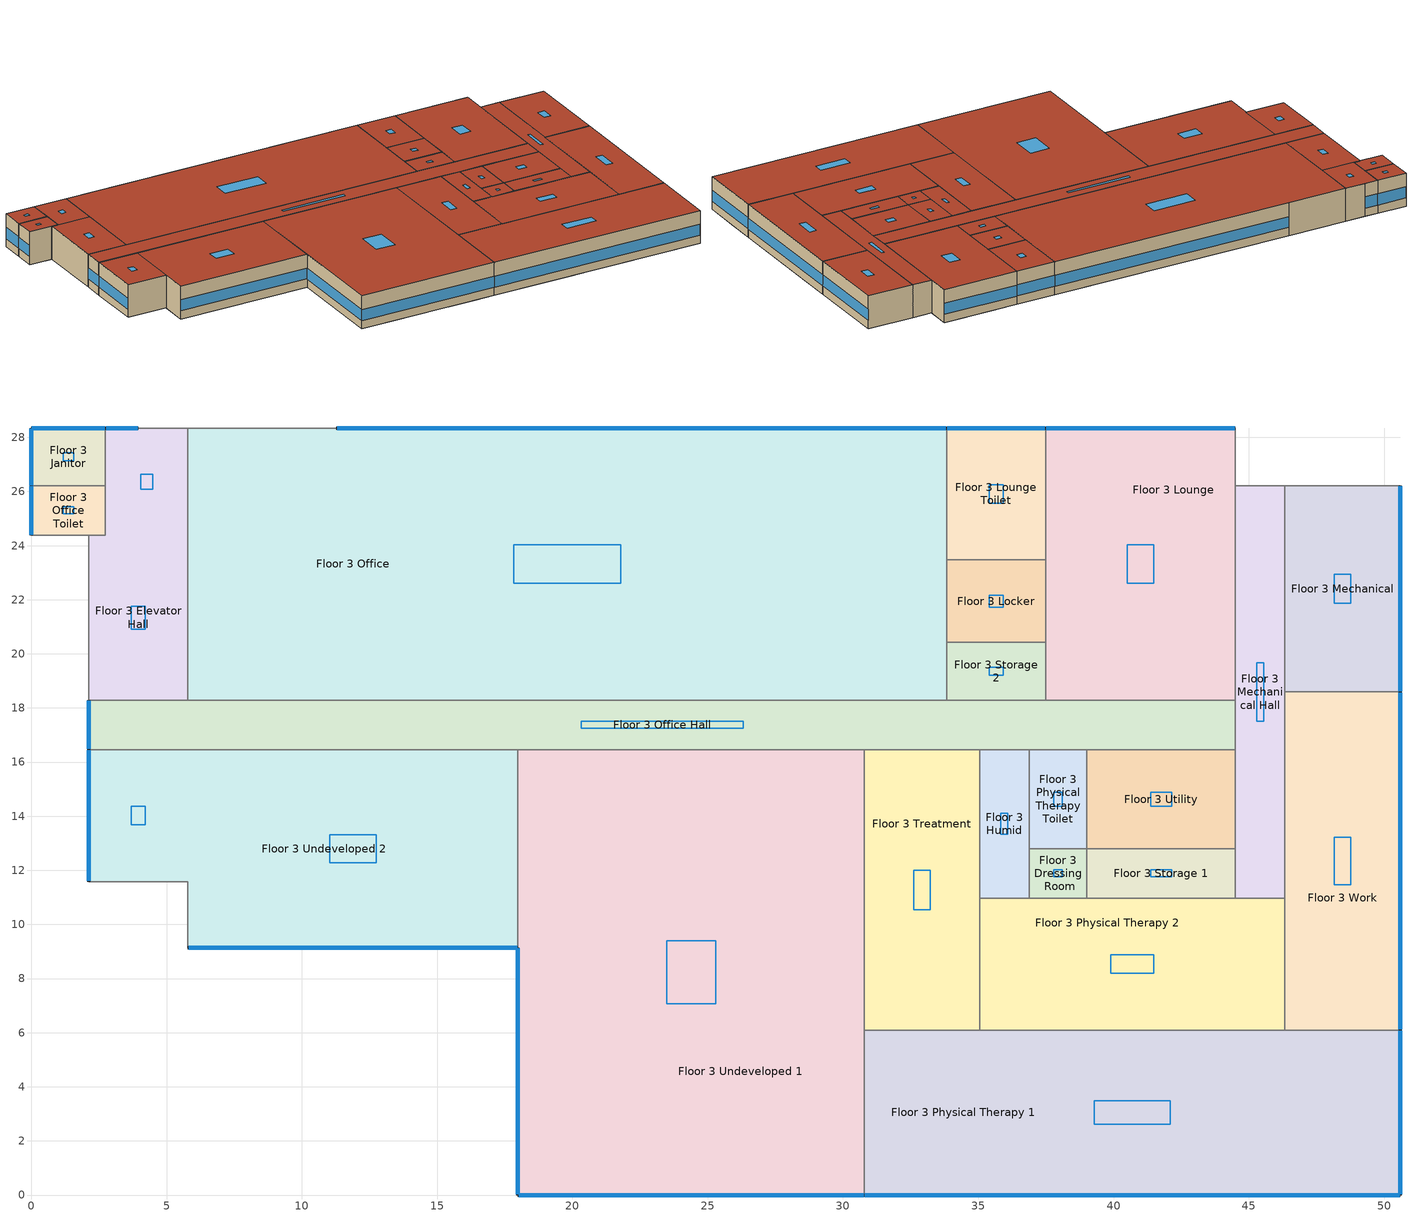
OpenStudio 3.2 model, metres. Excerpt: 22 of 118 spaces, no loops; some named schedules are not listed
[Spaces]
Floor 3 Work
 floor to Floor 2 Utility: 50.6,18.59 50.6,15.85 46.33,15.85 46.33,18.59 z6.1
 floor to Floor 2 Office: 50.6,15.85 50.6,6.1 46.33,6.1 46.33,15.85 z6.1
 wall outside: 50.6,6.1 50.6,18.59 z6.1:9.14
 wall to Floor 3 Physical Therapy 2: 46.33,10.97 46.33,6.1 z6.1:9.14
 wall to Floor 3 Mechanical: 50.6,18.59 46.33,18.59 z6.1:9.14
 wall to Floor 3 Physical Therapy 1: 46.33,6.1 50.6,6.1 z6.1:9.14
 wall to Floor 3 Mechanical Hall: 46.33,18.59 46.33,10.97 z6.1:9.14
 window (BTAP-Ext-FixedWindow:U=0.190 SHGC=0.600): 50.6,6.12 50.6,18.57 z6.86:7.88
 roof outside: 50.6,6.1 50.6,18.59 46.33,18.59 46.33,6.1 z9.14
 skylight (BTAP-Ext-Skylights:U=0.190 SHGC=0.600): 48.76,11.46 48.76,13.23 48.16,13.23 48.16,11.46 z9.14
Floor 3 Dressing Room
 floor to Floor 2 X-Ray: 39.01,12.8 39.01,10.97 36.88,10.97 36.88,12.8 z6.1
 wall to Floor 3 Storage 1: 39.01,10.97 39.01,12.8 z6.1:9.14
 wall to Floor 3 Physical Therapy 2: 36.88,10.97 39.01,10.97 z6.1:9.14
 wall to Floor 3 Physical Therapy Toilet: 39.01,12.8 36.88,12.8 z6.1:9.14
 wall to Floor 3 Humid: 36.88,12.8 36.88,10.97 z6.1:9.14
 roof outside: 39.01,10.97 39.01,12.8 36.88,12.8 36.88,10.97 z9.14
 skylight (BTAP-Ext-Skylights:U=0.190 SHGC=0.600): 38.1,11.76 38.1,12.02 37.8,12.02 37.8,11.76 z9.14
Floor 3 Physical Therapy Toilet
 floor to Floor 2 X-Ray: 39.01,16.46 39.01,12.8 36.88,12.8 36.88,16.46 z6.1
 wall to Floor 3 Office Hall: 39.01,16.46 36.88,16.46 z6.1:9.14
 wall to Floor 3 Utility: 39.01,12.8 39.01,16.46 z6.1:9.14
 wall to Floor 3 Humid: 36.88,16.46 36.88,12.8 z6.1:9.14
 roof outside: 39.01,12.8 39.01,16.46 36.88,16.46 36.88,12.8 z9.14
 skylight (BTAP-Ext-Skylights:U=0.190 SHGC=0.600): 38.1,14.37 38.1,14.89 37.8,14.89 37.8,14.37 z9.14
Floor 3 Lounge
 floor to Floor 2 Storage 2: 44.5,23.77 44.5,21.34 39.93,21.34 39.93,23.77 z6.1
 floor to Floor 2 Exam 6: 44.5,28.35 44.5,23.77 39.93,23.77 39.93,28.35 z6.1
 floor to Floor 2 Exam Hall 4: 39.93,28.35 39.93,18.29 38.1,18.29 38.1,28.35 z6.1
 floor to Floor 2 Exam 7: 38.1,28.35 38.1,18.29 37.49,18.29 37.49,28.35 z6.1
 floor to Floor 2 Nurse Station 1: 44.5,21.34 44.5,18.29 39.93,18.29 39.93,21.34 z6.1
 wall outside: 44.5,28.35 37.49,28.35 z6.1:9.14
 wall to Floor 3 Lounge Toilet: 37.49,28.35 37.49,23.47 z6.1:9.14
 wall to NE Stair: 44.5,26.21 44.5,28.35 z6.1:9.14
 wall to Floor 3 Office Hall: 37.49,18.29 44.5,18.29 z6.1:9.14
 wall to Floor 3 Locker: 37.49,23.47 37.49,20.42 z6.1:9.14
 wall to Floor 3 Storage 2: 37.49,20.42 37.49,18.29 z6.1:9.14
 wall to Floor 3 Mechanical Hall: 44.5,18.29 44.5,26.21 z6.1:9.14
 window (BTAP-Ext-FixedWindow:U=0.190 SHGC=0.600): 44.48,28.35 37.52,28.35 z6.86:7.88
 roof outside: 44.5,18.29 44.5,28.35 37.49,28.35 37.49,18.29 z9.14
 skylight (BTAP-Ext-Skylights:U=0.190 SHGC=0.600): 41.49,22.61 41.49,24.03 40.5,24.03 40.5,22.61 z9.14
Floor 3 Elevator Hall
 floor to Floor 2 Work: 5.79,24.38 5.79,18.29 2.13,18.29 2.13,24.38 z6.1; 5.79,28.35 5.79,24.38 2.74,24.38 2.74,28.35 z6.1
 wall outside: 3.96,28.35 2.74,28.35 z6.1:9.14
 wall to NW Elevator: 2.13,24.38 2.13,18.29 z6.1:9.14
 wall to Floor 3 Office: 5.79,18.29 5.79,28.35 z6.1:9.14
 wall to Floor 3 Office Toilet: 2.74,26.21 2.74,24.38 2.13,24.38 z6.1:9.14
 wall to Floor 3 Office Hall: 2.13,18.29 5.79,18.29 z6.1:9.14
 wall to Floor 3 Janitor: 2.74,28.35 2.74,26.21 z6.1:9.14
 wall to NW Stair: 5.79,28.35 3.96,28.35 z6.1:9.14
 window (BTAP-Ext-FixedWindow:U=0.190 SHGC=0.600): 3.94,28.35 2.77,28.35 z6.86:7.92
 roof outside: 5.79,24.38 5.79,28.35 2.74,28.35 2.74,24.38 z9.14; 5.79,18.29 5.79,24.38 2.13,24.38 2.13,18.29 z9.14
 skylight (BTAP-Ext-Skylights:U=0.190 SHGC=0.600): 4.48,26.09 4.48,26.65 4.05,26.65 4.05,26.09 z9.14; 4.22,20.9 4.22,21.77 3.7,21.77 3.7,20.9 z9.14
Floor 3 Physical Therapy 2
 floor to Floor 2 Exam Hall 3: 39.93,9.14 39.93,6.1 38.1,6.1 38.1,9.14 z6.1
 floor to Floor 2 Lounge: 44.5,9.14 44.5,6.1 42.06,6.1 42.06,9.14 z6.1
 floor to Floor 2 Dictation: 42.06,9.14 42.06,6.1 39.93,6.1 39.93,9.14 z6.1
 floor to Floor 2 Exam 3: 38.1,9.14 38.1,6.1 35.05,6.1 35.05,9.14 z6.1
 floor to Floor 2 Office Hall: 46.33,10.97 46.33,6.1 44.5,6.1 44.5,10.97 z6.1
 floor to Floor 2 Reception Hall: 44.5,10.97 44.5,9.14 35.05,9.14 35.05,10.97 z6.1
 wall to Floor 3 Physical Therapy 1: 35.05,6.1 46.33,6.1 z6.1:9.14
 wall to Floor 3 Mechanical Hall: 46.33,10.97 44.5,10.97 z6.1:9.14
 wall to Floor 3 Treatment: 35.05,10.97 35.05,6.1 z6.1:9.14
 wall to Floor 3 Storage 1: 44.5,10.97 39.01,10.97 z6.1:9.14
 wall to Floor 3 Humid: 36.88,10.97 35.05,10.97 z6.1:9.14
 roof outside: 46.33,6.1 46.33,10.97 35.05,10.97 35.05,6.1 z9.14
 skylight (BTAP-Ext-Skylights:U=0.190 SHGC=0.600): 41.49,8.19 41.49,8.88 39.89,8.88 39.89,8.19 z9.14
Floor 3 Office
 floor to Floor 2 Storage 3: 28.96,23.77 28.96,21.34 23.47,21.34 23.47,23.77 z6.1
 floor to Floor 2 Exam 8: 28.96,28.35 28.96,23.77 23.47,23.77 23.47,28.35 z6.1
 floor to Floor 2 Exam Hall 5: 30.78,28.35 30.78,18.29 28.96,18.29 28.96,28.35 z6.1
 floor to Floor 2 Exam 9: 21.64,28.35 21.64,18.29 17.98,18.29 17.98,28.35 z6.1
 floor to Floor 2 Work: 17.98,28.35 17.98,18.29 5.79,18.29 5.79,28.35 z6.1
 floor to Floor 2 Exam Hall 6: 23.47,28.35 23.47,18.29 21.64,18.29 21.64,28.35 z6.1
 floor to Floor 2 Nurse Station 2: 28.96,21.34 28.96,18.29 23.47,18.29 23.47,21.34 z6.1
 floor to Floor 2 Exam 7: 33.83,28.35 33.83,18.29 30.78,18.29 30.78,28.35 z6.1
 wall outside: 33.83,28.35 11.28,28.35 z6.1:9.14
 wall to Floor 3 Office Hall: 5.79,18.29 33.83,18.29 z6.1:9.14
 wall to Floor 3 Locker: 33.83,20.42 33.83,23.47 z6.1:9.14
 wall to Floor 3 Storage 2: 33.83,18.29 33.83,20.42 z6.1:9.14
 wall to NW Stair: 11.28,28.35 5.79,28.35 z6.1:9.14
 wall to Floor 3 Lounge Toilet: 33.83,23.47 33.83,28.35 z6.1:9.14
 window (BTAP-Ext-FixedWindow:U=0.190 SHGC=0.600): 33.81,28.35 11.3,28.35 z6.86:7.88
 roof outside: 33.83,18.29 33.83,28.35 5.79,28.35 5.79,18.29 z9.14
 skylight (BTAP-Ext-Skylights:U=0.190 SHGC=0.600): 21.79,22.61 21.79,24.03 17.83,24.03 17.83,22.61 z9.14
Floor 3 Storage 1
 floor to Floor 2 Scheduling 1: 44.5,12.8 44.5,10.97 39.01,10.97 39.01,12.8 z6.1
 wall to Floor 3 Mechanical Hall: 44.5,10.97 44.5,12.8 z6.1:9.14
 wall to Floor 3 Utility: 44.5,12.8 39.01,12.8 z6.1:9.14
 roof outside: 44.5,10.97 44.5,12.8 39.01,12.8 39.01,10.97 z9.14
 skylight (BTAP-Ext-Skylights:U=0.190 SHGC=0.600): 42.15,11.76 42.15,12.02 41.37,12.02 41.37,11.76 z9.14
Floor 3 Utility
 floor to Floor 2 Scheduling 1: 44.5,16.46 44.5,12.8 39.01,12.8 39.01,16.46 z6.1
 wall to Floor 3 Mechanical Hall: 44.5,12.8 44.5,16.46 z6.1:9.14
 wall to Floor 3 Office Hall: 44.5,16.46 39.01,16.46 z6.1:9.14
 roof outside: 44.5,12.8 44.5,16.46 39.01,16.46 39.01,12.8 z9.14
 skylight (BTAP-Ext-Skylights:U=0.190 SHGC=0.600): 42.15,14.37 42.15,14.89 41.37,14.89 41.37,14.37 z9.14
Floor 3 Physical Therapy 1
 floor to Floor 2 Office Hall: 46.33,6.1 46.33,3.66 44.5,3.66 44.5,6.1 z6.1
 floor to Floor 2 Conference: 50.6,3.66 50.6,0 42.06,0 42.06,3.66 z6.1
 floor to Floor 2 Conference Toilet: 44.5,6.1 44.5,3.66 42.06,3.66 42.06,6.1 z6.1
 floor to Floor 2 Exam Hall 3: 39.93,6.1 39.93,0 38.1,0 38.1,6.1 z6.1
 floor to Floor 2 Exam 3: 38.1,6.1 38.1,0 30.78,0 30.78,6.1 z6.1
 floor to Floor 2 Storage 1: 42.06,6.1 42.06,3.66 39.93,3.66 39.93,6.1 z6.1
 floor to Floor 2 Exam 4: 42.06,3.66 42.06,0 39.93,0 39.93,3.66 z6.1
 floor to Floor 2 Office: 50.6,6.1 50.6,3.66 46.33,3.66 46.33,6.1 z6.1
 wall outside: 30.78,0 50.6,0 50.6,6.1 z6.1:9.14
 wall to Floor 3 Undeveloped 1: 30.78,6.1 30.78,0 z6.1:9.14
 wall to Floor 3 Treatment: 35.05,6.1 30.78,6.1 z6.1:9.14
 window (BTAP-Ext-FixedWindow:U=0.190 SHGC=0.600): 30.81,0 50.57,0 / 50.6,0.03 50.6,6.07 z6.86:7.88
 roof outside: 50.6,0 50.6,6.1 30.78,6.1 30.78,0 z9.14
 skylight (BTAP-Ext-Skylights:U=0.190 SHGC=0.600): 42.09,2.62 42.09,3.48 39.29,3.48 39.29,2.62 z9.14
Floor 3 Office Toilet
 floor to Floor 2 Work Toilet: 2.74,26.21 2.74,24.38 0,24.38 0,26.21 z6.1
 wall outside: 0,26.21 0,24.38 z6.1:9.14
 wall to NW Elevator: 0,24.38 2.13,24.38 z6.1:9.14
 wall to Floor 3 Janitor: 2.74,26.21 0,26.21 z6.1:9.14
 window (BTAP-Ext-FixedWindow:U=0.190 SHGC=0.600): 0,26.19 0,24.41 z6.86:7.9
 roof outside: 2.74,24.38 2.74,26.21 0,26.21 0,24.38 z9.14
 skylight (BTAP-Ext-Skylights:U=0.190 SHGC=0.600): 1.57,25.17 1.57,25.43 1.18,25.43 1.18,25.17 z9.14
Floor 3 Office Hall
 floor to Floor 2 Work Hall: 44.5,18.29 44.5,16.46 2.13,16.46 2.13,18.29 z6.1
 wall outside: 2.13,18.29 2.13,16.46 z6.1:9.14
 wall to Floor 3 Humid: 35.05,16.46 36.88,16.46 z6.1:9.14
 wall to Floor 3 Undeveloped 2: 2.13,16.46 17.98,16.46 z6.1:9.14
 wall to Floor 3 Undeveloped 1: 17.98,16.46 30.78,16.46 z6.1:9.14
 wall to Floor 3 Storage 2: 37.49,18.29 33.83,18.29 z6.1:9.14
 wall to Floor 3 Mechanical Hall: 44.5,16.46 44.5,18.29 z6.1:9.14
 wall to Floor 3 Treatment: 30.78,16.46 35.05,16.46 z6.1:9.14
 window (BTAP-Ext-FixedWindow:U=0.190 SHGC=0.600): 2.13,18.26 2.13,16.48 z6.86:7.9
 roof outside: 44.5,16.46 44.5,18.29 2.13,18.29 2.13,16.46 z9.14
 skylight (BTAP-Ext-Skylights:U=0.190 SHGC=0.600): 26.31,17.24 26.31,17.5 20.32,17.5 20.32,17.24 z9.14
Floor 3 Humid
 floor to Floor 2 X-Ray: 36.88,16.46 36.88,10.97 35.05,10.97 35.05,16.46 z6.1
 wall to Floor 3 Treatment: 35.05,16.46 35.05,10.97 z6.1:9.14
 roof outside: 36.88,10.97 36.88,16.46 35.05,16.46 35.05,10.97 z9.14
 skylight (BTAP-Ext-Skylights:U=0.190 SHGC=0.600): 36.1,13.33 36.1,14.1 35.84,14.1 35.84,13.33 z9.14
Floor 3 Undeveloped 1
 floor to Floor 2 Exam 2: 28.96,9.14 28.96,0 23.47,0 23.47,9.14 z6.1
 floor to Floor 2 X-Ray: 30.78,16.46 30.78,10.97 23.77,10.97 23.77,16.46 z6.1
 floor to Floor 2 Exam 1: 21.64,9.14 21.64,0 17.98,0 17.98,9.14 z6.1
 floor to Floor 2 Exam Hall 2: 30.78,9.14 30.78,0 28.96,0 28.96,9.14 z6.1
 floor to Floor 2 Scheduling 2: 23.77,16.46 23.77,10.97 17.98,10.97 17.98,16.46 z6.1
 floor to Floor 2 Reception Hall: 30.78,10.97 30.78,9.14 17.98,9.14 17.98,10.97 z6.1
 floor to Floor 2 Exam Hall 1: 23.47,9.14 23.47,0 21.64,0 21.64,9.14 z6.1
 wall outside: 17.98,9.14 17.98,0 30.78,0 z6.1:9.14
 wall to Floor 3 Undeveloped 2: 17.98,16.46 17.98,9.14 z6.1:9.14
 wall to Floor 3 Treatment: 30.78,6.1 30.78,16.46 z6.1:9.14
 window (BTAP-Ext-FixedWindow:U=0.190 SHGC=0.600): 17.98,9.12 17.98,0.03 / 18.01,0 30.76,0 z6.86:7.88
 roof outside: 30.78,0 30.78,16.46 17.98,16.46 17.98,0 z9.14
 skylight (BTAP-Ext-Skylights:U=0.190 SHGC=0.600): 25.29,7.07 25.29,9.39 23.48,9.39 23.48,7.07 z9.14
Floor 3 Mechanical Hall
 floor to Floor 2 Office Hall: 46.33,26.21 46.33,10.97 44.5,10.97 44.5,26.21 z6.1
 wall to NE Stair: 46.33,26.21 44.5,26.21 z6.1:9.14
 wall to Floor 3 Mechanical: 46.33,18.59 46.33,26.21 z6.1:9.14
 roof outside: 46.33,10.97 46.33,26.21 44.5,26.21 44.5,10.97 z9.14
 skylight (BTAP-Ext-Skylights:U=0.190 SHGC=0.600): 45.54,17.52 45.54,19.67 45.29,19.67 45.29,17.52 z9.14
Floor 3 Treatment
 floor to Floor 2 Reception Hall: 35.05,10.97 35.05,9.14 30.78,9.14 30.78,10.97 z6.1
 floor to Floor 2 Exam 3: 35.05,9.14 35.05,6.1 30.78,6.1 30.78,9.14 z6.1
 floor to Floor 2 X-Ray: 35.05,16.46 35.05,10.97 30.78,10.97 30.78,16.46 z6.1
 roof outside: 35.05,6.1 35.05,16.46 30.78,16.46 30.78,6.1 z9.14
 skylight (BTAP-Ext-Skylights:U=0.190 SHGC=0.600): 33.22,10.54 33.22,12.01 32.62,12.01 32.62,10.54 z9.14
Floor 3 Undeveloped 2
 floor to Floor 2 Reception: 15.85,16.46 15.85,9.14 5.79,9.14 5.79,16.46 z6.1; 5.79,16.46 5.79,11.58 2.13,11.58 2.13,16.46 z6.1
 floor to Floor 2 Reception Hall: 17.98,10.97 17.98,9.14 15.85,9.14 15.85,10.97 z6.1
 floor to Floor 2 Reception Toilet: 17.98,16.46 17.98,10.97 15.85,10.97 15.85,16.46 z6.1
 wall outside: 2.13,16.46 2.13,11.58 / 5.79,9.14 17.98,9.14 z6.1:9.14
 wall to SW Stair: 2.13,11.58 5.79,11.58 5.79,9.14 z6.1:9.14
 window (BTAP-Ext-FixedWindow:U=0.190 SHGC=0.600): 5.82,9.14 17.96,9.14 / 2.13,16.43 2.13,11.61 z6.86:7.88
 roof outside: 5.79,11.58 5.79,16.46 2.13,16.46 2.13,11.58 z9.14; 17.98,9.14 17.98,16.46 5.79,16.46 5.79,9.14 z9.14
 skylight (BTAP-Ext-Skylights:U=0.190 SHGC=0.600): 4.22,13.68 4.22,14.37 3.7,14.37 3.7,13.68 z9.14; 12.75,12.28 12.75,13.32 11.03,13.32 11.03,12.28 z9.14
Floor 3 Janitor
 floor to Floor 2 Janitor: 2.74,28.35 2.74,26.21 0,26.21 0,28.35 z6.1
 wall outside: 2.74,28.35 0,28.35 0,26.21 z6.1:9.14
 window (BTAP-Ext-FixedWindow:U=0.190 SHGC=0.600): 0,28.32 0,26.24 z6.86:7.9; 2.72,28.35 0.03,28.35 z6.86:7.89
 roof outside: 2.74,26.21 2.74,28.35 0,28.35 0,26.21 z9.14
 skylight (BTAP-Ext-Skylights:U=0.190 SHGC=0.600): 1.57,27.13 1.57,27.43 1.18,27.43 1.18,27.13 z9.14
Floor 3 Locker
 floor to Floor 2 Exam 7: 37.49,23.47 37.49,20.42 33.83,20.42 33.83,23.47 z6.1
 wall to Floor 3 Storage 2: 33.83,20.42 37.49,20.42 z6.1:9.14
 wall to Floor 3 Lounge Toilet: 37.49,23.47 33.83,23.47 z6.1:9.14
 roof outside: 37.49,20.42 37.49,23.47 33.83,23.47 33.83,20.42 z9.14
 skylight (BTAP-Ext-Skylights:U=0.190 SHGC=0.600): 35.92,21.73 35.92,22.16 35.4,22.16 35.4,21.73 z9.14
Floor 3 Mechanical
 floor to Floor 2 Exam 5: 50.6,26.21 50.6,18.59 46.33,18.59 46.33,26.21 z6.1
 wall outside: 50.6,18.59 50.6,26.21 z6.1:9.14
 wall to NE Stair: 50.6,26.21 46.33,26.21 z6.1:9.14
 window (BTAP-Ext-FixedWindow:U=0.190 SHGC=0.600): 50.6,18.62 50.6,26.19 z6.86:7.88
 roof outside: 50.6,18.59 50.6,26.21 46.33,26.21 46.33,18.59 z9.14
 skylight (BTAP-Ext-Skylights:U=0.190 SHGC=0.600): 48.76,21.86 48.76,22.94 48.16,22.94 48.16,21.86 z9.14
Floor 3 Lounge Toilet
 floor to Floor 2 Exam 7: 37.49,28.35 37.49,23.47 33.83,23.47 33.83,28.35 z6.1
 wall outside: 37.49,28.35 33.83,28.35 z6.1:9.14
 window (BTAP-Ext-FixedWindow:U=0.190 SHGC=0.600): 37.46,28.35 33.86,28.35 z6.86:7.89
 roof outside: 37.49,23.47 37.49,28.35 33.83,28.35 33.83,23.47 z9.14
 skylight (BTAP-Ext-Skylights:U=0.190 SHGC=0.600): 35.92,25.56 35.92,26.25 35.4,26.25 35.4,25.56 z9.14
Floor 3 Storage 2
 floor to Floor 2 Exam 7: 37.49,20.42 37.49,18.29 33.83,18.29 33.83,20.42 z6.1
 roof outside: 37.49,18.29 37.49,20.42 33.83,20.42 33.83,18.29 z9.14
 skylight (BTAP-Ext-Skylights:U=0.190 SHGC=0.600): 35.92,19.2 35.92,19.51 35.4,19.51 35.4,19.2 z9.14
[Site]
Calgary Intl AP_AB_CAN: Latitude {deg}=51.114; Longitude {deg}=-114.02; Time Zone {hr}=-7; Elevation {m}=1084.1; Terrain=City
[Building]
Outpatient: North Axis {deg}=0; Default Construction Set=BTAP-Mass at hdd = 5000.0; Standards Number of Stories=3; Standards Number of Above Ground Stories=3; Standards Template=NECB2017; Standards Building Type=Outpatient
[Site:WaterMainsTemperature]
Calculation Method=Correlation; Annual Average Outdoor Air Temperature {C}=5; Maximum Difference In Monthly Average Outdoor Air Temperatures {deltaC}=23.3
[Site:GroundTemperature:BuildingSurface]
19.527, 19.502, 19.536, 19.598, 20.002, 21.64, 22.225, 22.375, 21.449, 20.121, 19.802, 19.633
[SizingPeriod:DesignDay] Barometric Pressure {Pa}=88961; Sky Clearness=0; Rain Indicator=0; Snow Indicator=0; Day of Month=21; Daylight Saving Time Indicator=0; Humidity Indicating Type=Wetbulb; Dry-Bulb Temperature Range Modifier Type=DefaultMultipliers
Name | Maximum Dry-Bulb Temperature {C} | Daily Dry-Bulb Temperature Range {deltaC} | Humidity Indicating Conditions at Maximum Dry-Bulb | Wind Speed {m/s} | Wind Direction {deg} | Month | Day Type | Solar Model Indicator | ASHRAE Taub | ASHRAE Taud
Calgary Intl AP Ann Clg .4% Condns DB=>MWB | 28.5 | 12.1 | 16.1 | 4.5 | 160 | 7 | SummerDesignDay | ASHRAETau | 0.339 | 2.421
Calgary Intl AP Ann Htg 99.6% Condns DB | -28.5 | 0 | -28.5 | 2.9 | 200 | 1 | WinterDesignDay | ASHRAEClearSky
[Material:NoMass] Roughness=Smooth; Thermal Absorptance=0.9; Solar Absorptance=0.7
Name | Thermal Resistance {m2-K/W} | Visible Absorptance
Typical Carpet Pad; Typical Carpet Pad 1 | 0.21648 | 0.8
Typical Insulation 1 | 5.91238 | 0.7
Typical Insulation 2 | 4.49096 | 0.7
Typical Insulation 3 | 7.24636 | 0.7
Typical Carpet Pad 2 | 1.25503 | 0.8
Typical Carpet Pad 3; Typical Carpet Pad 4 | 3.45515 | 0.8
Typical Insulation 4 | 0.526298 | 0.7
Typical Insulation 5 | 0.526316 | 0.7
[Material]
Name | Roughness | Thickness {m} | Conductivity {W/m-K} | Density {kg/m3} | Specific Heat {J/kg-K} | Thermal Absorptance | Solar Absorptance | Visible Absorptance
G05 25mm wood | MediumSmooth | 0.0254 | 0.15 | 608 | 1630 | 0.9 | 0.5 | 0.5
100mm Normalweight concrete floor 1 | MediumSmooth | 0.1016 | 2.31 | 2322 | 832
G01 13mm gypsum board 1 | Smooth | 0.0127 | 0.16 | 800 | 1090 | 0.9 | 0.7 | 0.5
4 in. Normalweight Concrete Floor 1 | MediumRough | 0.1016 | 2.31 | 2322 | 832 | 0.9 | 0.7 | 0.7
1IN Stucco 1 | Smooth | 0.0253 | 0.6918 | 1858 | 837 | 0.9 | 0.7 | 0.92
8IN CONCRETE HW RefBldg 1 | Rough | 0.2032 | 1.311 | 2240 | 836.8 | 0.9 | 0.7 | 0.7
1/2IN Gypsum 1 | Smooth | 0.0127 | 0.16 | 784.9 | 830 | 0.9 | 0.4 | 0.4
Metal Roof Surface 1; F08 Metal surface 1 | Smooth | 0.0008 | 45.28 | 7824 | 500 | 0.9 | 0.7 | 0.7
6 in. Normalweight Concrete Floor 1; 6 in. Normalweight Concrete Floor 2; 6 in. Normalweight Concrete Floor 3 | MediumRough | 0.1524 | 2.31 | 2322 | 832 | 0.9 | 0.7 | 0.7
[Construction]
BTAP-Int-Partition; BTAP-Int-Door: G05 25mm wood
BTAP-Int-Floor: 100mm Normalweight concrete floor 1, Typical Carpet Pad
BTAP-Int-Wall: G01 13mm gypsum board 1, G01 13mm gypsum board 1
BTAP-Int-Ceiling: Typical Carpet Pad, 100mm Normalweight concrete floor 1
BTAP-Int-Window: SimpleGlazing
BTAP-Ext-Floor-Mass:U-0.162: Typical Insulation 1, 4 in. Normalweight Concrete Floor 1, Typical Carpet Pad 1
BTAP-Ext-Wall-Mass:U-0.21: 1IN Stucco 1, 8IN CONCRETE HW RefBldg 1, Typical Insulation 2, 1/2IN Gypsum 1
BTAP-Ext-Roof-Metal:U-0.138: Metal Roof Surface 1, Typical Insulation 3
BTAP-Grnd-Floor-Mass:U-0.757: 6 in. Normalweight Concrete Floor 1, Typical Carpet Pad 2
BTAP-Grnd-Wall-Mass:U-0.284: 6 in. Normalweight Concrete Floor 2, Typical Carpet Pad 3
BTAP-Grnd-Roof-Mass:U-0.284: 6 in. Normalweight Concrete Floor 3, Typical Carpet Pad 4
BTAP-Ext-FixedWindow:U=0.190 SHGC=0.600; BTAP-Ext-GlassDoors:U=0.190 SHGC=0.600; BTAP-Ext-Skylights:U=0.190 SHGC=0.600; BTAP-Ext-DaylightDomes:U=0.190 SHGC=0.600; BTAP-Ext-DaylightDiffuser:U=0.190 SHGC=0.600: SimpleGlazing:U=0.190 SHGC=0.600
BTAP-Ext-Door:U-1.9: F08 Metal surface 1, Typical Insulation 4
BTAP-Ext-OverHeadDoor:U-1.9: Typical Insulation 5
[DefaultConstructionSet]
BTAP-Mass at hdd = 5000.0: Default Exterior Surface Constructions=BTAP-Mass at hdd = 5000.0; Default Interior Surface Constructions=Default Surface Constructions 2; Default Ground Contact Surface Constructions=BTAP-Mass at hdd = 5000.0 1; Default Exterior SubSurface Constructions=BTAP-Mass at hdd = 5000.0; Default Interior SubSurface Constructions=Default Sub Surface Constructions 2; Interior Partition Construction=BTAP-Int-Partition
[DefaultSurfaceConstructions]
Name | Floor Construction | Wall Construction | Roof Ceiling Construction
Default Surface Constructions 2 | BTAP-Int-Floor | BTAP-Int-Wall | BTAP-Int-Ceiling
BTAP-Mass at hdd = 5000.0 | BTAP-Ext-Floor-Mass:U-0.162 | BTAP-Ext-Wall-Mass:U-0.21 | BTAP-Ext-Roof-Metal:U-0.138
BTAP-Mass at hdd = 5000.0 1 | BTAP-Grnd-Floor-Mass:U-0.757 | BTAP-Grnd-Wall-Mass:U-0.284 | BTAP-Grnd-Roof-Mass:U-0.284
[DefaultSubSurfaceConstructions]
Name | Fixed Window Construction | Operable Window Construction | Door Construction | Glass Door Construction | Overhead Door Construction | Skylight Construction | Tubular Daylight Dome Construction | Tubular Daylight Diffuser Construction
Default Sub Surface Constructions 2 | BTAP-Int-Window | BTAP-Int-Window | BTAP-Int-Door
BTAP-Mass at hdd = 5000.0 | BTAP-Ext-FixedWindow:U=0.190 SHGC=0.600 | BTAP-Ext-FixedWindow:U=0.190 SHGC=0.600 | BTAP-Ext-Door:U-1.9 | BTAP-Ext-GlassDoors:U=0.190 SHGC=0.600 | BTAP-Ext-OverHeadDoor:U-1.9 | BTAP-Ext-Skylights:U=0.190 SHGC=0.600 | BTAP-Ext-DaylightDomes:U=0.190 SHGC=0.600 | BTAP-Ext-DaylightDiffuser:U=0.190 SHGC=0.600
[WindowMaterial:SimpleGlazingSystem] Solar Heat Gain Coefficient=0.6; Visible Transmittance=0.21
Name | U-Factor {W/m2-K}
SimpleGlazing | 2.2
SimpleGlazing:U=0.190 SHGC=0.600 | 1.9
[Space] Building Story=Building Story 3; Part of Total Floor Area=Yes
Name | Space Type | Thermal Zone
Floor 3 Work | Space Function Office enclosed <= 25 m2 | ALL_ST=Office enclosed <= 25 m2_FL=Building Story 3_SCH=A 3
Floor 3 Dressing Room | Space Function Office enclosed <= 25 m2 | ALL_ST=Office enclosed <= 25 m2_FL=Building Story 3_SCH=A 2
Floor 3 Physical Therapy Toilet | Space Function Washroom - other-sch-A | WET_ST=Washroom - other-sch-H_FL=Building Story 3_SCHA 2
Floor 3 Office Toilet | Space Function Washroom - other-sch-A | WET_ST=Washroom - other-sch-H_FL=Building Story 3_SCHA 1
Floor 3 Lounge | Space Function Lounge/Break room - health care facility | ALL_ST=Lounge/Break room - health care facility_FL=Building Story 3_SCH=B
Floor 3 Elevator Hall | Space Function Corridor/Transition area - hospital-sch-A | WILD_ST=Corridor/Transition area - hospital-sch-H_FL=Building Story 3_SCH=A 1
Floor 3 Physical Therapy 2 | Space Function Health care facility physical therapy room | ALL_ST=Health care facility physical therapy room_FL=Building Story 3_SCH=C 1
Floor 3 Office | Space Function Office enclosed <= 25 m2 | ALL_ST=Office enclosed <= 25 m2_FL=Building Story 3_SCH=A
Floor 3 Mechanical | Space Function Electrical/Mechanical room-sch-A | WILD_ST=Electrical/Mechanical room-sch-H_FL=Building Story 3_SCH=A
Floor 3 Storage 1; Floor 3 Storage 2 | Space Function Storage room < 5 m2-sch-A 1 | ALL_ST=Storage room < 5 m2-sch-A_FL=Building Story 3_SCH=A 2
Floor 3 Utility | Space Function Storage room < 5 m2-sch-A 1 | ALL_ST=Storage room < 5 m2-sch-A_FL=Building Story 3_SCH=A 3
Floor 3 Physical Therapy 1 | Space Function Health care facility physical therapy room | ALL_ST=Health care facility physical therapy room_FL=Building Story 3_SCH=C
Floor 3 Locker | Space Function Locker room-sch-A | WET_ST=Locker room-sch-H_FL=Building Story 3_SCHA
Floor 3 Office Hall | Space Function Corridor/Transition area - hospital-sch-A | WILD_ST=Corridor/Transition area - hospital-sch-H_FL=Building Story 3_SCH=A 2
Floor 3 Humid | Space Function Office enclosed <= 25 m2 | ALL_ST=Office enclosed <= 25 m2_FL=Building Story 3_SCH=A 1
Floor 3 Undeveloped 2 | Space Function Storage room < 5 m2-sch-A | ALL_ST=Storage room < 5 m2-sch-A_FL=Building Story 3_SCH=A 1
Floor 3 Undeveloped 1 | Space Function Storage room < 5 m2-sch-A | ALL_ST=Storage room < 5 m2-sch-A_FL=Building Story 3_SCH=A 4
Floor 3 Mechanical Hall | Space Function Corridor/Transition area - hospital-sch-A | WILD_ST=Corridor/Transition area - hospital-sch-H_FL=Building Story 3_SCH=A
Floor 3 Treatment | Space Function Health care facility exam/treatment room | ALL_ST=Health care facility exam/treatment room_FL=Building Story 3_SCH=C
Floor 3 Janitor | Space Function Storage room < 5 m2-sch-A 1 | ALL_ST=Storage room < 5 m2-sch-A_FL=Building Story 3_SCH=A
Floor 3 Lounge Toilet | Space Function Washroom - other-sch-A | WET_ST=Washroom - other-sch-H_FL=Building Story 3_SCHA
[BuildingStory]
Building Story 3: Nominal Z Coordinate {m}=6.096
[SpaceType] Standards Building Type=Space Function
Name | Default Schedule Set | Design Specification Outdoor Air Object | Standards Space Type
Space Function Health care facility exam/treatment room | Space Function Health care facility exam/treatment room Schedule Set | Space Function Health care facility exam/treatment room Ventilation | Health care facility exam/treatment room
Space Function Lounge/Break room - health care facility | Space Function Lounge/Break room - health care facility Schedule Set | Space Function Lounge/Break room - health care facility Ventilation | Lounge/Break room - health care facility
Space Function Office enclosed <= 25 m2 | Space Function Office enclosed <= 25 m2 Schedule Set | Space Function Office enclosed <= 25 m2 Ventilation | Office enclosed <= 25 m2
Space Function Storage room < 5 m2-sch-A | Space Function Storage room < 5 m2-sch-A Schedule Set | Space Function Storage room < 5 m2-sch-A Ventilation | Storage room < 5 m2-sch-A
Space Function Storage room < 5 m2-sch-A 1 | Space Function Storage room < 5 m2-sch-A 1 Schedule Set | Space Function Storage room < 5 m2-sch-A 1 Ventilation | Storage room < 5 m2-sch-A
Space Function Health care facility physical therapy room | Space Function Health care facility physical therapy room Schedule Set | Space Function Health care facility physical therapy room Ventilation | Health care facility physical therapy room
Space Function Washroom - other-sch-A | Space Function Washroom - other-sch-A Schedule Set | Space Function Washroom - other-sch-A Ventilation | Washroom - other-sch-A
Space Function Locker room-sch-A | Space Function Locker room-sch-A Schedule Set | Space Function Locker room-sch-A Ventilation | Locker room-sch-A
Space Function Corridor/Transition area - hospital-sch-A | Space Function Corridor/Transition area - hospital-sch-A Schedule Set | Space Function Corridor/Transition area - hospital-sch-A Ventilation | Corridor/Transition area - hospital-sch-A
Space Function Electrical/Mechanical room-sch-A | Space Function Electrical/Mechanical room-sch-A Schedule Set | Space Function Electrical/Mechanical room-sch-A Ventilation | Electrical/Mechanical room-sch-A
[People:Definition] Number of People Calculation Method=People/Area; Fraction Radiant=0.3
Name | People per Space Floor Area {person/m2}
Space Function Health care facility exam/treatment room People Definition; Space Function Health care facility physical therapy room People Definition; Space Function Office enclosed <= 25 m2 People Definition | 0.0500182
Space Function Lounge/Break room - health care facility People Definition; Space Function Locker room-sch-A People Definition | 0.100036
Space Function Storage room < 5 m2-sch-A People Definition; Space Function Storage room < 5 m2-sch-A 1 People Definition; Space Function Corridor/Transition area - hospital-sch-A People Definition | 0.0100036
Space Function Washroom - other-sch-A People Definition | 0.0333454
Space Function Electrical/Mechanical room-sch-A People Definition | 0.00500182
[People] Work Efficiency Schedule=Work Efficiency Schedule; Clothing Insulation Schedule=Clothing Schedule; Air Velocity Schedule=Air Velocity Schedule; Multiplier=1
Name | People Definition | Space or SpaceType
Space Function Health care facility exam/treatment room People | Space Function Health care facility exam/treatment room People Definition | Space Function Health care facility exam/treatment room
Space Function Health care facility physical therapy room People | Space Function Health care facility physical therapy room People Definition | Space Function Health care facility physical therapy room
Space Function Lounge/Break room - health care facility People | Space Function Lounge/Break room - health care facility People Definition | Space Function Lounge/Break room - health care facility
Space Function Office enclosed <= 25 m2 People | Space Function Office enclosed <= 25 m2 People Definition | Space Function Office enclosed <= 25 m2
Space Function Storage room < 5 m2-sch-A People | Space Function Storage room < 5 m2-sch-A People Definition | Space Function Storage room < 5 m2-sch-A
Space Function Storage room < 5 m2-sch-A 1 People | Space Function Storage room < 5 m2-sch-A 1 People Definition | Space Function Storage room < 5 m2-sch-A 1
Space Function Washroom - other-sch-A People | Space Function Washroom - other-sch-A People Definition | Space Function Washroom - other-sch-A
Space Function Locker room-sch-A People | Space Function Locker room-sch-A People Definition | Space Function Locker room-sch-A
Space Function Corridor/Transition area - hospital-sch-A People | Space Function Corridor/Transition area - hospital-sch-A People Definition | Space Function Corridor/Transition area - hospital-sch-A
Space Function Electrical/Mechanical room-sch-A People | Space Function Electrical/Mechanical room-sch-A People Definition | Space Function Electrical/Mechanical room-sch-A
[Lights:Definition] Design Level Calculation Method=Watts/Area; Fraction Radiant=0.5; Fraction Visible=0.2
Name | Watts per Space Floor Area {W/m2}
Space Function Health care facility exam/treatment room Lights Definition | 18.0998
Space Function Health care facility physical therapy room Lights Definition | 8.99992
Space Function Lounge/Break room - health care facility Lights Definition | 8.39993
Space Function Office enclosed <= 25 m2 Lights Definition | 9.99992
Space Function Storage room < 5 m2-sch-A Lights Definition; Space Function Storage room < 5 m2-sch-A 1 Lights Definition | 10.3999
Space Function Washroom - other-sch-A Lights Definition | 9.09993
Space Function Locker room-sch-A Lights Definition | 5.19996
Space Function Corridor/Transition area - hospital-sch-A Lights Definition | 9.89991
Space Function Electrical/Mechanical room-sch-A Lights Definition | 4.60167
[Lights] Fraction Replaceable=1
Name | Lights Definition | Space or SpaceType
Space Function Health care facility exam/treatment room Lights | Space Function Health care facility exam/treatment room Lights Definition | Space Function Health care facility exam/treatment room
Space Function Health care facility physical therapy room Lights | Space Function Health care facility physical therapy room Lights Definition | Space Function Health care facility physical therapy room
Space Function Lounge/Break room - health care facility Lights | Space Function Lounge/Break room - health care facility Lights Definition | Space Function Lounge/Break room - health care facility
Space Function Office enclosed <= 25 m2 Lights | Space Function Office enclosed <= 25 m2 Lights Definition | Space Function Office enclosed <= 25 m2
Space Function Storage room < 5 m2-sch-A Lights | Space Function Storage room < 5 m2-sch-A Lights Definition | Space Function Storage room < 5 m2-sch-A
Space Function Storage room < 5 m2-sch-A 1 Lights | Space Function Storage room < 5 m2-sch-A 1 Lights Definition | Space Function Storage room < 5 m2-sch-A 1
Space Function Washroom - other-sch-A Lights | Space Function Washroom - other-sch-A Lights Definition | Space Function Washroom - other-sch-A
Space Function Locker room-sch-A Lights | Space Function Locker room-sch-A Lights Definition | Space Function Locker room-sch-A
Space Function Corridor/Transition area - hospital-sch-A Lights | Space Function Corridor/Transition area - hospital-sch-A Lights Definition | Space Function Corridor/Transition area - hospital-sch-A
Space Function Electrical/Mechanical room-sch-A Lights | Space Function Electrical/Mechanical room-sch-A Lights Definition | Space Function Electrical/Mechanical room-sch-A
[ElectricEquipment:Definition] Design Level Calculation Method=Watts/Area; Fraction Radiant=0.5
Name | Watts per Space Floor Area {W/m2}
Space Function Health care facility exam/treatment room Elec Equip Definition; Space Function Health care facility physical therapy room Elec Equip Definition | 10.0036
Space Function Lounge/Break room - health care facility Elec Equip Definition; Space Function Storage room < 5 m2-sch-A Elec Equip Definition; Space Function Storage room < 5 m2-sch-A 1 Elec Equip Definition; Space Function Washroom - other-sch-A Elec Equip Definition; Space Function Electrical/Mechanical room-sch-A Elec Equip Definition | 1.00036
Space Function Office enclosed <= 25 m2 Elec Equip Definition | 7.50273
Space Function Locker room-sch-A Elec Equip Definition | 2.50091
[ElectricEquipment]
Name | Electric Equipment Definition | Space or SpaceType
Space Function Health care facility exam/treatment room Elec Equip | Space Function Health care facility exam/treatment room Elec Equip Definition | Space Function Health care facility exam/treatment room
Space Function Health care facility physical therapy room Elec Equip | Space Function Health care facility physical therapy room Elec Equip Definition | Space Function Health care facility physical therapy room
Space Function Lounge/Break room - health care facility Elec Equip | Space Function Lounge/Break room - health care facility Elec Equip Definition | Space Function Lounge/Break room - health care facility
Space Function Office enclosed <= 25 m2 Elec Equip | Space Function Office enclosed <= 25 m2 Elec Equip Definition | Space Function Office enclosed <= 25 m2
Space Function Storage room < 5 m2-sch-A Elec Equip | Space Function Storage room < 5 m2-sch-A Elec Equip Definition | Space Function Storage room < 5 m2-sch-A
Space Function Storage room < 5 m2-sch-A 1 Elec Equip | Space Function Storage room < 5 m2-sch-A 1 Elec Equip Definition | Space Function Storage room < 5 m2-sch-A 1
Space Function Washroom - other-sch-A Elec Equip | Space Function Washroom - other-sch-A Elec Equip Definition | Space Function Washroom - other-sch-A
Space Function Locker room-sch-A Elec Equip | Space Function Locker room-sch-A Elec Equip Definition | Space Function Locker room-sch-A
Space Function Electrical/Mechanical room-sch-A Elec Equip | Space Function Electrical/Mechanical room-sch-A Elec Equip Definition | Space Function Electrical/Mechanical room-sch-A
[DesignSpecification:OutdoorAir] Outdoor Air Method=Sum
Name | Outdoor Air Flow per Person {m3/s-person} | Outdoor Air Flow per Floor Area {m3/s-m2}
Space Function Health care facility exam/treatment room Ventilation; Space Function Health care facility physical therapy room Ventilation | 0.0304689
Space Function Lounge/Break room - health care facility Ventilation | 0.152345
Space Function Office enclosed <= 25 m2 Ventilation | 0.0142188
Space Function Storage room < 5 m2-sch-A Ventilation; Space Function Storage room < 5 m2-sch-A 1 Ventilation |  | 0.000762
Space Function Washroom - other-sch-A Ventilation | 0.228517
Space Function Locker room-sch-A Ventilation |  | 0.00254
Space Function Corridor/Transition area - hospital-sch-A Ventilation; Space Function Electrical/Mechanical room-sch-A Ventilation |  | 0.000254
[DefaultScheduleSet] People Activity Level Schedule=NECB-Activity; Infiltration Schedule=Always On
Name | Number of People Schedule | Lighting Schedule | Electric Equipment Schedule
Space Function Health care facility exam/treatment room Schedule Set | NECB-C-Occupancy | NECB-C-Occupancy-NECB-C-Lighting-0.3-0.0-0.67-Light Ruleset | NECB-C-Electric-Equipment
Space Function Health care facility physical therapy room Schedule Set | NECB-C-Occupancy | NECB-C-Occupancy-NECB-C-Lighting-0.2-0.0-0.67-Light Ruleset | NECB-C-Electric-Equipment
Space Function Lounge/Break room - health care facility Schedule Set | NECB-B-Occupancy | NECB-B-Lighting | NECB-B-Electric-Equipment
Space Function Office enclosed <= 25 m2 Schedule Set | NECB-A-Occupancy | NECB-A-Occupancy-NECB-A-Lighting-0.3-0.1-0.67-Light Ruleset | NECB-A-Electric-Equipment
Space Function Storage room < 5 m2-sch-A Schedule Set; Space Function Storage room < 5 m2-sch-A 1 Schedule Set | NECB-A-Occupancy | NECB-A-Occupancy-NECB-A-Lighting-0.6-0.0-0.67-Light Ruleset | NECB-A-Electric-Equipment
Space Function Washroom - other-sch-A Schedule Set | NECB-A-Occupancy | NECB-A-Occupancy-NECB-A-Lighting-0.5-0.0-0.67-Light Ruleset | NECB-A-Electric-Equipment
Space Function Locker room-sch-A Schedule Set; Space Function Electrical/Mechanical room-sch-A Schedule Set | NECB-A-Occupancy | NECB-A-Lighting | NECB-A-Electric-Equipment
Space Function Corridor/Transition area - hospital-sch-A Schedule Set | NECB-A-Occupancy | NECB-A-Occupancy-NECB-A-Lighting-0.0-0.0-0.67-Light Ruleset | NECB-A-Electric-Equipment
[ThermostatSetpoint:DualSetpoint]
Name | Heating Setpoint Temperature Schedule | Cooling Setpoint Temperature Schedule
Space Function Washroom - other-sch-A Thermostat 4; Space Function Washroom - other-sch-A Thermostat 5; Space Function Washroom - other-sch-A Thermostat 10; Space Function Locker room-sch-A Thermostat 3; Space Function Storage room < 5 m2-sch-A 1 Thermostat 37; Space Function Storage room < 5 m2-sch-A Thermostat 5; Space Function Storage room < 5 m2-sch-A 1 Thermostat 39; Space Function Office enclosed <= 25 m2 Thermostat 35; Space Function Office enclosed <= 25 m2 Thermostat 36; Space Function Office enclosed <= 25 m2 Thermostat 38; Space Function Office enclosed <= 25 m2 Thermostat 42; Space Function Storage room < 5 m2-sch-A 1 Thermostat 47; Space Function Storage room < 5 m2-sch-A Thermostat 6; Space Function Corridor/Transition area - hospital-sch-A Thermostat 2; Space Function Corridor/Transition area - hospital-sch-A Thermostat 8; Space Function Corridor/Transition area - hospital-sch-A Thermostat 13; Space Function Electrical/Mechanical room-sch-A Thermostat 2 | NECB-A-Thermostat Setpoint-Heating | NECB-A-Thermostat Setpoint-Cooling
Space Function Health care facility exam/treatment room Thermostat 23; Space Function Health care facility physical therapy room Thermostat 5; Space Function Health care facility physical therapy room Thermostat 6 | NECB-C-Thermostat Setpoint-Heating | NECB-C-Thermostat Setpoint-Cooling
Space Function Lounge/Break room - health care facility Thermostat 12 | NECB-B-Thermostat Setpoint-Heating | NECB-B-Thermostat Setpoint-Cooling
[SpaceInfiltration:DesignFlowRate] Design Flow Rate Calculation Method=Flow/ExteriorArea
Name | Space or SpaceType | Schedule | Flow per Exterior Surface Area {m3/s-m2} | Constant Term Coefficient | Temperature Term Coefficient | Velocity Term Coefficient | Velocity Squared Term Coefficient
Floor 3 Dressing Room Infiltration | Floor 3 Dressing Room | Always On Discrete | 0.00025 | 0 | 0 | 0.224 | 0
Floor 3 Elevator Hall Infiltration | Floor 3 Elevator Hall | Always On Discrete | 0.00025 | 0 | 0 | 0.224 | 0
Floor 3 Humid Infiltration | Floor 3 Humid | Always On Discrete | 0.00025 | 0 | 0 | 0.224 | 0
Floor 3 Janitor Infiltration | Floor 3 Janitor | Always On Discrete | 0.00025 | 0 | 0 | 0.224 | 0
Floor 3 Locker Infiltration | Floor 3 Locker | Always On Discrete | 0.00025 | 0 | 0 | 0.224 | 0
Floor 3 Lounge Infiltration | Floor 3 Lounge | Always On Discrete | 0.00025 | 0 | 0 | 0.224 | 0
Floor 3 Lounge Toilet Infiltration | Floor 3 Lounge Toilet | Always On Discrete | 0.00025 | 0 | 0 | 0.224 | 0
Floor 3 Mechanical Infiltration | Floor 3 Mechanical | Always On Discrete | 0.00025 | 0 | 0 | 0.224 | 0
Floor 3 Mechanical Hall Infiltration | Floor 3 Mechanical Hall | Always On Discrete | 0.00025 | 0 | 0 | 0.224 | 0
Floor 3 Office Infiltration | Floor 3 Office | Always On Discrete | 0.00025 | 0 | 0 | 0.224 | 0
Floor 3 Office Hall Infiltration | Floor 3 Office Hall | Always On Discrete | 0.00025 | 0 | 0 | 0.224 | 0
Floor 3 Office Toilet Infiltration | Floor 3 Office Toilet | Always On Discrete | 0.00025 | 0 | 0 | 0.224 | 0
Floor 3 Physical Therapy 1 Infiltration | Floor 3 Physical Therapy 1 | Always On Discrete | 0.00025 | 0 | 0 | 0.224 | 0
Floor 3 Physical Therapy 2 Infiltration | Floor 3 Physical Therapy 2 | Always On Discrete | 0.00025 | 0 | 0 | 0.224 | 0
Floor 3 Physical Therapy Toilet Infiltration | Floor 3 Physical Therapy Toilet | Always On Discrete | 0.00025 | 0 | 0 | 0.224 | 0
Floor 3 Storage 1 Infiltration | Floor 3 Storage 1 | Always On Discrete | 0.00025 | 0 | 0 | 0.224 | 0
Floor 3 Storage 2 Infiltration | Floor 3 Storage 2 | Always On Discrete | 0.00025 | 0 | 0 | 0.224 | 0
Floor 3 Treatment Infiltration | Floor 3 Treatment | Always On Discrete | 0.00025 | 0 | 0 | 0.224 | 0
Floor 3 Undeveloped 1 Infiltration | Floor 3 Undeveloped 1 | Always On Discrete | 0.00025 | 0 | 0 | 0.224 | 0
Floor 3 Undeveloped 2 Infiltration | Floor 3 Undeveloped 2 | Always On Discrete | 0.00025 | 0 | 0 | 0.224 | 0
Floor 3 Utility Infiltration | Floor 3 Utility | Always On Discrete | 0.00025 | 0 | 0 | 0.224 | 0
Floor 3 Work Infiltration | Floor 3 Work | Always On Discrete | 0.00025 | 0 | 0 | 0.224 | 0
Space Function Washroom - other-sch-A Infiltration | Space Function Washroom - other-sch-A |  | 0.000250063
Space Function Locker room-sch-A Infiltration | Space Function Locker room-sch-A |  | 0.000250063
Space Function Corridor/Transition area - hospital-sch-A Infiltration | Space Function Corridor/Transition area - hospital-sch-A |  | 0.000250063
Space Function Electrical/Mechanical room-sch-A Infiltration | Space Function Electrical/Mechanical room-sch-A |  | 0.000250063
[ThermalZone] Use Ideal Air Loads=No
Name | Thermostat
WET_ST=Washroom - other-sch-H_FL=Building Story 3_SCHA | Space Function Washroom - other-sch-A Thermostat 4
WET_ST=Washroom - other-sch-H_FL=Building Story 3_SCHA 1 | Space Function Washroom - other-sch-A Thermostat 5
WET_ST=Washroom - other-sch-H_FL=Building Story 3_SCHA 2 | Space Function Washroom - other-sch-A Thermostat 10
WET_ST=Locker room-sch-H_FL=Building Story 3_SCHA | Space Function Locker room-sch-A Thermostat 3
ALL_ST=Storage room < 5 m2-sch-A_FL=Building Story 3_SCH=A | Space Function Storage room < 5 m2-sch-A 1 Thermostat 37
ALL_ST=Health care facility exam/treatment room_FL=Building Story 3_SCH=C | Space Function Health care facility exam/treatment room Thermostat 23
ALL_ST=Storage room < 5 m2-sch-A_FL=Building Story 3_SCH=A 1 | Space Function Storage room < 5 m2-sch-A Thermostat 5
ALL_ST=Health care facility physical therapy room_FL=Building Story 3_SCH=C | Space Function Health care facility physical therapy room Thermostat 5
ALL_ST=Storage room < 5 m2-sch-A_FL=Building Story 3_SCH=A 2 | Space Function Storage room < 5 m2-sch-A 1 Thermostat 39
ALL_ST=Office enclosed <= 25 m2_FL=Building Story 3_SCH=A | Space Function Office enclosed <= 25 m2 Thermostat 35
ALL_ST=Office enclosed <= 25 m2_FL=Building Story 3_SCH=A 1 | Space Function Office enclosed <= 25 m2 Thermostat 36
ALL_ST=Health care facility physical therapy room_FL=Building Story 3_SCH=C 1 | Space Function Health care facility physical therapy room Thermostat 6
ALL_ST=Office enclosed <= 25 m2_FL=Building Story 3_SCH=A 2 | Space Function Office enclosed <= 25 m2 Thermostat 38
ALL_ST=Lounge/Break room - health care facility_FL=Building Story 3_SCH=B | Space Function Lounge/Break room - health care facility Thermostat 12
ALL_ST=Office enclosed <= 25 m2_FL=Building Story 3_SCH=A 3 | Space Function Office enclosed <= 25 m2 Thermostat 42
ALL_ST=Storage room < 5 m2-sch-A_FL=Building Story 3_SCH=A 3 | Space Function Storage room < 5 m2-sch-A 1 Thermostat 47
ALL_ST=Storage room < 5 m2-sch-A_FL=Building Story 3_SCH=A 4 | Space Function Storage room < 5 m2-sch-A Thermostat 6
WILD_ST=Corridor/Transition area - hospital-sch-H_FL=Building Story 3_SCH=A | Space Function Corridor/Transition area - hospital-sch-A Thermostat 2
WILD_ST=Corridor/Transition area - hospital-sch-H_FL=Building Story 3_SCH=A 1 | Space Function Corridor/Transition area - hospital-sch-A Thermostat 8
WILD_ST=Corridor/Transition area - hospital-sch-H_FL=Building Story 3_SCH=A 2 | Space Function Corridor/Transition area - hospital-sch-A Thermostat 13
WILD_ST=Electrical/Mechanical room-sch-H_FL=Building Story 3_SCH=A | Space Function Electrical/Mechanical room-sch-A Thermostat 2
[Foundation:Kiva] Wall Height Above Grade {m}=0; Wall Depth Below Slab {m}=0
Bldg Kiva Foundation; Floor 1 Nurse Station Slab Kiva Foundation; Floor 1 Clean Work Slab Kiva Foundation; Floor 1 Soil Slab Kiva Foundation; Floor 1 Soil Work Slab Kiva Foundation; Floor 1 Humid Slab Kiva Foundation; Floor 1 Office Slab Kiva Foundation; Floor 1 Nurse Storage Slab Kiva Foundation
[Foundation:Kiva:Settings]

[Schedule:Ruleset]
Clothing Schedule: Default Day Schedule=Clothing Schedule Default Winter Clothes
Air Velocity Schedule: Default Day Schedule=Air Velocity Schedule Default
Work Efficiency Schedule: Default Day Schedule=Work Efficiency Schedule Default
NECB-C-Occupancy: Default Day Schedule=NECB-C-Occupancy Default
NECB-Activity: Default Day Schedule=NECB-Activity Default; Summer Design Day Schedule=NECB-Activity Summer Design Day; Winter Design Day Schedule=NECB-Activity Winter Design Day
NECB-C-Electric-Equipment: Default Day Schedule=NECB-C-Electric-Equipment Default
Always On: Default Day Schedule=Always On Default
NECB-C-Thermostat Setpoint-Heating: Default Day Schedule=NECB-C-Thermostat Setpoint-Heating Default
NECB-C-Thermostat Setpoint-Cooling: Default Day Schedule=NECB-C-Thermostat Setpoint-Cooling Default
NECB-B-Occupancy: Default Day Schedule=NECB-B-Occupancy Default
NECB-B-Electric-Equipment: Default Day Schedule=NECB-B-Electric-Equipment Default
NECB-B-Thermostat Setpoint-Heating: Default Day Schedule=NECB-B-Thermostat Setpoint-Heating Default
NECB-B-Thermostat Setpoint-Cooling: Default Day Schedule=NECB-B-Thermostat Setpoint-Cooling Default
NECB-C-Occupancy-NECB-C-Lighting-0.3-0.0-0.67-Light Ruleset: Default Day Schedule=NECB-C-Occupancy-NECB-C-Lighting-0.3-0.0-0.67-Light Default
NECB-C-Occupancy-NECB-C-Lighting-0.2-0.0-0.67-Light Ruleset: Default Day Schedule=NECB-C-Occupancy-NECB-C-Lighting-0.2-0.0-0.67-Light Default
NECB-B-Lighting: Default Day Schedule=NECB-B-Lighting Default
NECB-A-Occupancy: Default Day Schedule=NECB-A-Occupancy Default
NECB-A-Occupancy-NECB-A-Lighting-0.3-0.1-0.67-Light Ruleset: Default Day Schedule=NECB-A-Occupancy-NECB-A-Lighting-0.3-0.1-0.67-Light Default
NECB-A-Electric-Equipment: Default Day Schedule=NECB-A-Electric-Equipment Default
NECB-A-Thermostat Setpoint-Heating: Default Day Schedule=NECB-A-Thermostat Setpoint-Heating Default
NECB-A-Thermostat Setpoint-Cooling: Default Day Schedule=NECB-A-Thermostat Setpoint-Cooling Default
NECB-A-Occupancy-NECB-A-Lighting-0.6-0.0-0.67-Light Ruleset: Default Day Schedule=NECB-A-Occupancy-NECB-A-Lighting-0.6-0.0-0.67-Light Default
NECB-A-Occupancy-NECB-A-Lighting-0.5-0.0-0.67-Light Ruleset: Default Day Schedule=NECB-A-Occupancy-NECB-A-Lighting-0.5-0.0-0.67-Light Default
NECB-A-Lighting: Default Day Schedule=NECB-A-Lighting Default
NECB-A-Occupancy-NECB-A-Lighting-0.0-0.0-0.67-Light Ruleset: Default Day Schedule=NECB-A-Occupancy-NECB-A-Lighting-0.0-0.0-0.67-Light Default
[Schedule:Day]
NECB-C-Thermostat Setpoint-Heating Default: 7, 0, 18, 8, 0, 20, 21, 0, 22, 24, 0, 18
NECB-C-Thermostat Setpoint-Cooling Default: 7, 0, 35, 21, 0, 24, 24, 0, 35
NECB-C-Occupancy-NECB-C-Lighting-0.2-0.0-0.67-Light Default; NECB-C-Occupancy-NECB-C-Lighting-0.2-0.0-0.67-Default|Wkdy-Light Day; NECB-C-Occupancy-NECB-C-Lighting-0.2-0.0-0.67-Sat-Light Day: 8, 0, 0.0433, 9, 0, 0.433, 19, 0, 0.9, 20, 0, 0.6, 21, 0, 0.5, 24, 0, 0.0433
NECB-C-Occupancy-NECB-C-Lighting-0.2-0.0-0.67-Sun|Hol-Light Day: 8, 0, 0.0433, 9, 0, 0.433, 19, 0, 0.9, 24, 0, 0.0433
NECB-A-Thermostat Setpoint-Heating Default: 6, 0, 18, 7, 0, 20, 21, 0, 22, 24, 0, 18
NECB-A-Thermostat Setpoint-Cooling Default: 6, 0, 35, 21, 0, 24, 24, 0, 35
[Schedule:Rule] Date Specification Type=DateRange; Start Month=1; Start Day=1; End Month=12; End Day=31
Name | Schedule Ruleset | Rule Order | Day Schedule | Apply Monday | Apply Tuesday | Apply Wednesday | Apply Thursday | Apply Friday | Apply Saturday | Apply Sunday
Schedule Rule 11 | NECB-C-Thermostat Setpoint-Heating | 2 | NECB-C-Thermostat Setpoint-Heating Default|Wkdy Day | Yes | Yes | Yes | Yes | Yes
Schedule Rule 12 | NECB-C-Thermostat Setpoint-Heating | 1 | NECB-C-Thermostat Setpoint-Heating Sat Day |  |  |  |  |  | Yes
Schedule Rule 13 | NECB-C-Thermostat Setpoint-Heating | 0 | NECB-C-Thermostat Setpoint-Heating Sun|Hol Day |  |  |  |  |  |  | Yes
Schedule Rule 14 | NECB-C-Thermostat Setpoint-Cooling | 2 | NECB-C-Thermostat Setpoint-Cooling Default|Wkdy Day | Yes | Yes | Yes | Yes | Yes
Schedule Rule 56 | NECB-C-Occupancy-NECB-C-Lighting-0.2-0.0-0.67-Light Ruleset | 2 | NECB-C-Occupancy-NECB-C-Lighting-0.2-0.0-0.67-Default|Wkdy-Light Day | Yes | Yes | Yes | Yes | Yes
Schedule Rule 57 | NECB-C-Occupancy-NECB-C-Lighting-0.2-0.0-0.67-Light Ruleset | 1 | NECB-C-Occupancy-NECB-C-Lighting-0.2-0.0-0.67-Sat-Light Day |  |  |  |  |  | Yes
Schedule Rule 58 | NECB-C-Occupancy-NECB-C-Lighting-0.2-0.0-0.67-Light Ruleset | 0 | NECB-C-Occupancy-NECB-C-Lighting-0.2-0.0-0.67-Sun|Hol-Light Day |  |  |  |  |  |  | Yes
Schedule Rule 74 | NECB-A-Thermostat Setpoint-Heating | 2 | NECB-A-Thermostat Setpoint-Heating Default|Wkdy Day | Yes | Yes | Yes | Yes | Yes
Schedule Rule 75 | NECB-A-Thermostat Setpoint-Heating | 1 | NECB-A-Thermostat Setpoint-Heating Sat Day |  |  |  |  |  | Yes
Schedule Rule 76 | NECB-A-Thermostat Setpoint-Heating | 0 | NECB-A-Thermostat Setpoint-Heating Sun|Hol Day |  |  |  |  |  |  | Yes
Schedule Rule 77 | NECB-A-Thermostat Setpoint-Cooling | 2 | NECB-A-Thermostat Setpoint-Cooling Default|Wkdy Day | Yes | Yes | Yes | Yes | Yes
Schedule Rule 78 | NECB-A-Thermostat Setpoint-Cooling | 1 | NECB-A-Thermostat Setpoint-Cooling Sat Day |  |  |  |  |  | Yes
Schedule Rule 79 | NECB-A-Thermostat Setpoint-Cooling | 0 | NECB-A-Thermostat Setpoint-Cooling Sun|Hol Day |  |  |  |  |  |  | Yes
[Schedule:Constant]
Always On Discrete: Value=1
